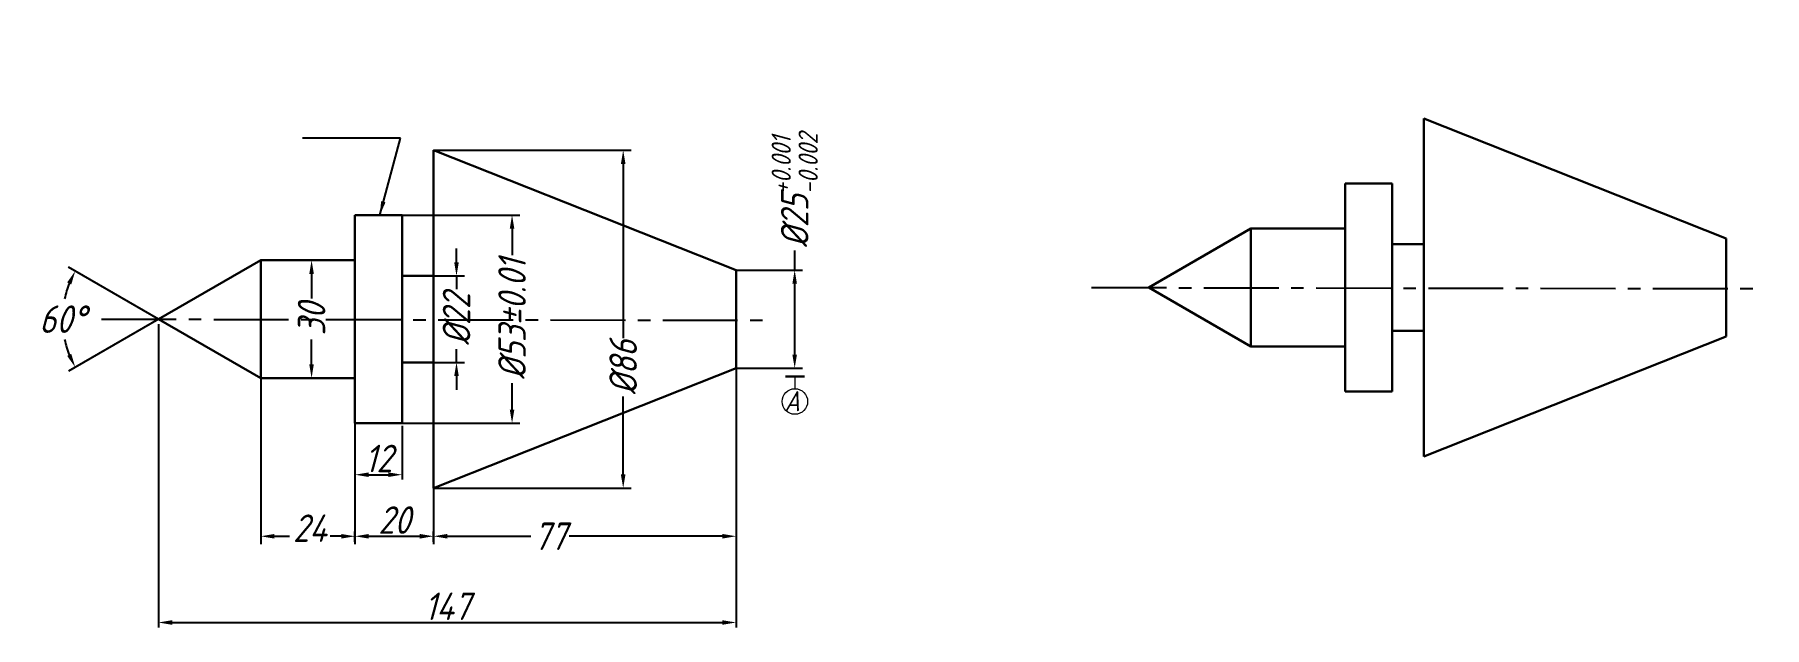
# Model space of a CAD drawing. Header units: millimetres. Extents: x -2 to 438, y 86 to 237.
import ezdxf
from ezdxf.enums import TextEntityAlignment as Align

# ---------------------------------------------------------------- set-up
doc = ezdxf.new("R2010")
doc.units = ezdxf.units.MM
doc.header["$MEASUREMENT"] = 0
doc.linetypes.add('CENTER2', pattern=[28.575, 19.05, -3.175, 3.175, -3.175])
doc.layers.get('0').update_dxf_attribs({"lineweight": 30})
doc.layers.add('dim', color=5, linetype='Continuous', lineweight=20)
doc.layers.add('图层1', color=7, linetype='Continuous', lineweight=30)
doc.layers.add('图层2', color=1, linetype='CENTER2')
doc.layers.add('图层3', color=5, linetype='Continuous')
doc.styles.get("Standard").update_dxf_attribs({"font": 'gbeitc.shx', "bigfont": 'gbcbig.shx'})
doc.dimstyles.new('ISO-25', dxfattribs={"dimtxt": 7, "dimasz": 3.5, "dimexe": 1.25, "dimexo": 0.625, "dimtad": 1, "dimdec": 0, "dimdsep": 46, "dimtxsty": 'Standard', "dimcen": 2.5, "dimadec": 0, "dimazin": 0, "dimtfac": 1, "dimtdec": 0, "dimtmove": 0, "dimatfit": 3, "dimfxl": 0, "dimarcsym": 0})
doc.dimstyles.new('ISO-7', dxfattribs={"dimtxt": 7, "dimasz": 3.5, "dimexe": 2, "dimexo": 0, "dimgap": 1.5, "dimtad": 0, "dimdec": 0, "dimdsep": 46, "dimtxsty": 'Standard', "dimcen": 2.5, "dimadec": 0, "dimazin": 0, "dimtfac": 1, "dimtdec": 0, "dimtmove": 0, "dimatfit": 3, "dimfxl": 0, "dimarcsym": 0})
doc.dimstyles.new('ISO-7$2', dxfattribs={"dimtxt": 7, "dimasz": 3.5, "dimexe": 2, "dimexo": 0, "dimgap": 1.5, "dimtad": 0, "dimtih": 1, "dimtoh": 1, "dimdec": 0, "dimdsep": 46, "dimtxsty": 'Standard', "dimcen": 2.5, "dimadec": 0, "dimazin": 0, "dimtfac": 1, "dimtdec": 0, "dimtmove": 0, "dimatfit": 3, "dimfxl": 0, "dimarcsym": 0})

# ---------------------------------------------------------------- blocks, each defined once
blk = doc.blocks.new('*D1')
at = {"layer": 'Defpoints', "color": 0}
for p in [(99.35, 175.61), (99.35, 153.61), (105.19, 153.61)]:
    blk.add_point(p, dxfattribs=at)
at = {"layer": '图层3', "color": 0, "lineweight": -2}
for p, q in [((105.19, 179.11), (105.19, 182.61)), ((99.35, 175.61), (107.19, 175.61)), ((105.19, 175.61), (105.19, 172.23)), ((105.19, 153.61), (105.19, 156.98)), ((99.35, 153.61), (107.19, 153.61)), ((105.19, 150.11), (105.19, 146.61))]:
    blk.add_line(p, q, dxfattribs=at)
at = {"layer": '图层3', "color": 0}
for points in [[(104.6, 179.11), (105.77, 179.11), (105.19, 175.61)], [(104.6, 150.11), (105.77, 150.11), (105.19, 153.61)]]:
    blk.add_solid(points, dxfattribs=at)
at = {"layer": '图层3', "color": 0, "insert": (105.19, 164.61), "char_height": 7, "attachment_point": 5, "rotation": 90}
blk.add_mtext('%%c22', dxfattribs=at)
blk = doc.blocks.new('*D2')
at = {"layer": 'Defpoints', "color": 0}
for p in [(55.35, 179.61), (55.35, 149.61), (68.3, 149.61)]:
    blk.add_point(p, dxfattribs=at)
at = {"layer": '图层3', "color": 0, "lineweight": -2}
for p, q in [((55.35, 179.61), (70.3, 179.61)), ((68.3, 176.11), (68.3, 169.83)), ((68.3, 153.11), (68.3, 159.39)), ((55.35, 149.61), (70.3, 149.61))]:
    blk.add_line(p, q, dxfattribs=at)
at = {"layer": '图层3', "color": 0}
for points in [[(67.72, 176.11), (68.88, 176.11), (68.3, 179.61)], [(67.72, 153.11), (68.88, 153.11), (68.3, 149.61)]]:
    blk.add_solid(points, dxfattribs=at)
at = {"layer": '图层3', "color": 0, "insert": (68.3, 164.61), "char_height": 7, "attachment_point": 5, "rotation": 90}
blk.add_mtext('30', dxfattribs=at)
blk = doc.blocks.new('*D3')
at = {"layer": 'Defpoints', "color": 0}
for p in [(55.35, 179.61), (5.24, 168.86), (29.37, 164.61), (29.37, 164.61), (55.35, 149.61)]:
    blk.add_point(p, dxfattribs=at)
at = {"layer": '图层3', "color": 0, "lineweight": -2}
for q in [(6.42, 177.86), (6.42, 151.36)]:
    blk.add_line((29.37, 164.61), q, dxfattribs=at)
for start, end in [(158.1939, 167.76), (192.24, 201.8061)]:
    blk.add_arc((29.37, 164.61), 24.49, start, end, dxfattribs=at)
at = {"layer": '图层3', "color": 0}
for points in [[(6.1, 173.96), (7.15, 173.45), (8.15, 176.86)], [(7.15, 155.76), (6.1, 155.25), (8.15, 152.36)]]:
    blk.add_solid(points, dxfattribs=at)
at = {"layer": '图层3', "color": 0, "insert": (4.87, 164.61), "char_height": 7, "attachment_point": 5}
blk.add_mtext('60°', dxfattribs=at)
blk = doc.blocks.new('*D5')
at = {"layer": 'Defpoints', "color": 0}
for p in [(55.35, 164.61), (79.35, 138.11), (79.35, 109.35)]:
    blk.add_point(p, dxfattribs=at)
at = {"layer": '图层3', "color": 0, "lineweight": -2}
for p, q in [((55.35, 164.61), (55.35, 107.35)), ((79.35, 138.11), (79.35, 107.35)), ((58.85, 109.35), (62.71, 109.35)), ((75.85, 109.35), (73, 109.35))]:
    blk.add_line(p, q, dxfattribs=at)
at = {"layer": '图层3', "color": 0}
for points in [[(58.85, 109.93), (58.85, 108.76), (55.35, 109.35)], [(75.85, 109.93), (75.85, 108.76), (79.35, 109.35)]]:
    blk.add_solid(points, dxfattribs=at)
at = {"layer": '图层3', "color": 0, "insert": (67.86, 111.4), "char_height": 7, "attachment_point": 5}
blk.add_mtext('24', dxfattribs=at)
blk = doc.blocks.new('*D6')
at = {"layer": 'Defpoints', "color": 0}
for p in [(176.35, 152.11), (99.35, 121.61), (176.35, 109.35)]:
    blk.add_point(p, dxfattribs=at)
at = {"layer": '图层3', "color": 0, "lineweight": -2}
for p, q in [((176.35, 152.11), (176.35, 107.35)), ((99.35, 121.61), (99.35, 107.35)), ((102.85, 109.35), (124.14, 109.35)), ((172.85, 109.35), (133.85, 109.35))]:
    blk.add_line(p, q, dxfattribs=at)
at = {"layer": '图层3', "color": 0}
for points in [[(102.85, 109.93), (102.85, 108.76), (99.35, 109.35)], [(172.85, 109.93), (172.85, 108.76), (176.35, 109.35)]]:
    blk.add_solid(points, dxfattribs=at)
at = {"layer": '图层3', "color": 0, "insert": (128.99, 109.35), "char_height": 7, "attachment_point": 5}
blk.add_mtext('77', dxfattribs=at)
blk = doc.blocks.new('*D9')
at = {"layer": 'Defpoints', "color": 0}
for p in [(91.35, 191.11), (91.35, 138.11), (119.33, 138.11)]:
    blk.add_point(p, dxfattribs=at)
at = {"layer": '图层3', "color": 0, "lineweight": -2}
for p, q in [((91.35, 191.11), (121.33, 191.11)), ((119.33, 187.61), (119.33, 180.91)), ((119.33, 141.61), (119.33, 148.31)), ((91.35, 138.11), (121.33, 138.11))]:
    blk.add_line(p, q, dxfattribs=at)
at = {"layer": '图层3', "color": 0}
for points in [[(118.74, 187.61), (119.91, 187.61), (119.33, 191.11)], [(118.74, 141.61), (119.91, 141.61), (119.33, 138.11)]]:
    blk.add_solid(points, dxfattribs=at)
at = {"layer": '图层3', "color": 0, "insert": (119.33, 164.61), "char_height": 7, "attachment_point": 5, "rotation": 90}
blk.add_mtext('%%c53%%p0.01', dxfattribs=at)
blk = doc.blocks.new('*D10')
at = {"layer": 'Defpoints', "color": 0}
for p in [(176.35, 177.11), (176.35, 152.11), (191.26, 152.11)]:
    blk.add_point(p, dxfattribs=at)
at = {"layer": '图层3', "color": 0, "lineweight": -2}
for p, q in [((191.26, 177.11), (191.26, 182.11)), ((176.35, 177.11), (193.26, 177.11)), ((191.26, 155.61), (191.26, 173.61)), ((176.35, 152.11), (193.26, 152.11))]:
    blk.add_line(p, q, dxfattribs=at)
at = {"layer": '图层3', "color": 0}
for points in [[(190.67, 173.61), (191.84, 173.61), (191.26, 177.11)], [(190.67, 155.61), (191.84, 155.61), (191.26, 152.11)]]:
    blk.add_solid(points, dxfattribs=at)
at = {"layer": '图层3', "color": 0, "insert": (191.26, 197.38), "char_height": 7, "attachment_point": 5, "rotation": 90}
blk.add_mtext('\\A1;%%c25{\\H0.7x;\\S+0.001^ -0.002;}', dxfattribs=at)
blk = doc.blocks.new('*D11')
at = {"layer": 'Defpoints', "color": 0}
for p in [(99.35, 207.61), (99.35, 121.58), (147.61, 121.58)]:
    blk.add_point(p, dxfattribs=at)
at = {"layer": '图层3', "color": 0, "lineweight": -2}
for p, q in [((99.35, 207.61), (149.61, 207.61)), ((147.61, 204.11), (147.61, 159.73)), ((147.61, 125.08), (147.61, 144.92)), ((99.35, 121.58), (149.61, 121.58))]:
    blk.add_line(p, q, dxfattribs=at)
at = {"layer": '图层3', "color": 0}
for points in [[(147.02, 204.11), (148.19, 204.11), (147.61, 207.61)], [(147.02, 125.08), (148.19, 125.08), (147.61, 121.58)]]:
    blk.add_solid(points, dxfattribs=at)
at = {"layer": '图层3', "color": 0, "insert": (147.61, 152.33), "char_height": 7, "attachment_point": 5, "rotation": 90}
blk.add_mtext('%%c86', dxfattribs=at)
blk = doc.blocks.new('*D17')
at = {"layer": 'Defpoints', "color": 0}
for p in [(29.32, 163.96), (176.35, 152.11), (176.35, 87.4)]:
    blk.add_point(p, dxfattribs=at)
at = {"layer": '图层3', "color": 0, "lineweight": -2}
for p, q in [((29.32, 163.33), (29.32, 86.15)), ((176.35, 151.48), (176.35, 86.15)), ((32.82, 87.4), (172.85, 87.4))]:
    blk.add_line(p, q, dxfattribs=at)
at = {"layer": '图层3', "color": 0}
for points in [[(32.82, 87.98), (32.82, 86.81), (29.32, 87.4)], [(172.85, 87.98), (172.85, 86.81), (176.35, 87.4)]]:
    blk.add_solid(points, dxfattribs=at)
at = {"layer": '图层3', "color": 0, "insert": (102.84, 91.52), "char_height": 7, "attachment_point": 5}
blk.add_mtext('147', dxfattribs=at)
blk = doc.blocks.new('*D18')
at = {"layer": 'Defpoints', "color": 0}
for p in [(79.35, 138.11), (91.35, 138.11), (91.35, 125.01)]:
    blk.add_point(p, dxfattribs=at)
at = {"layer": '图层3', "color": 0, "lineweight": -2}
for p, q in [((79.35, 137.48), (79.35, 123.76)), ((91.35, 137.48), (91.35, 123.76)), ((82.85, 125.01), (87.85, 125.01))]:
    blk.add_line(p, q, dxfattribs=at)
at = {"layer": '图层3', "color": 0}
for points in [[(82.85, 125.6), (82.85, 124.43), (79.35, 125.01)], [(87.85, 125.6), (87.85, 124.43), (91.35, 125.01)]]:
    blk.add_solid(points, dxfattribs=at)
at = {"layer": '图层3', "color": 0, "insert": (85.35, 129.14), "char_height": 7, "attachment_point": 5}
blk.add_mtext('12', dxfattribs=at)
blk = doc.blocks.new('*D20')
at = {"layer": 'Defpoints', "color": 0}
for p in [(79.35, 107.35), (99.35, 109.35), (99.35, 107.35)]:
    blk.add_point(p, dxfattribs=at)
at = {"layer": '图层3', "color": 0, "lineweight": -2}
for p, q in [((79.35, 107.97), (79.35, 110.6)), ((99.35, 107.97), (99.35, 110.6)), ((82.85, 109.35), (95.85, 109.35))]:
    blk.add_line(p, q, dxfattribs=at)
at = {"layer": '图层3', "color": 0}
for points in [[(82.85, 109.93), (82.85, 108.76), (79.35, 109.35)], [(95.85, 109.93), (95.85, 108.76), (99.35, 109.35)]]:
    blk.add_solid(points, dxfattribs=at)
at = {"layer": '图层3', "color": 0, "insert": (89.35, 113.47), "char_height": 7, "attachment_point": 5}
blk.add_mtext('20', dxfattribs=at)

msp = doc.modelspace()

# ---------------------------------------------------------------- linework, layer by layer
msp.add_line((188.89, 149.99), (193.73, 149.99))
at = {"layer": 'dim'}
msp.add_line((191.31, 149.99), (191.31, 146.9), dxfattribs=at)
msp.add_circle((191.31, 143.65), 3.25, dxfattribs=at)
at = {"layer": '图层1'}
for p, q in [((351.36, 215.66), (428.36, 185.16)), ((351.36, 172.66), (351.36, 215.66)), ((99.35, 164.61), (99.35, 207.61)), ((99.35, 207.61), (176.35, 177.11)), ((331.36, 199.16), (331.36, 172.66)), ((343.36, 199.16), (331.36, 199.16)), ((343.36, 172.66), (343.36, 199.16)), ((91.35, 191.11), (79.35, 191.11)), ((79.35, 191.11), (79.35, 164.61)), ((91.35, 164.61), (91.35, 191.11)), ((307.36, 187.66), (281.38, 172.66)), ((331.36, 187.66), (307.36, 187.66)), ((307.36, 187.66), (307.36, 172.66)), ((428.36, 172.66), (428.36, 185.16)), ((351.36, 183.66), (343.36, 183.66)), ((55.35, 179.61), (29.37, 164.61)), ((79.35, 179.61), (55.35, 179.61)), ((55.35, 179.61), (55.35, 164.61)), ((176.35, 164.61), (176.35, 177.11)), ((99.35, 175.61), (91.35, 175.61)), ((307.36, 157.66), (281.38, 172.66)), ((307.36, 157.66), (307.36, 172.66)), ((331.36, 146.16), (331.36, 172.66)), ((343.36, 172.66), (343.36, 146.16)), ((351.36, 172.66), (351.36, 129.66)), ((428.36, 172.66), (428.36, 160.16)), ((55.35, 149.61), (29.37, 164.61)), ((55.35, 149.61), (55.35, 164.61)), ((79.35, 138.11), (79.35, 164.61)), ((91.35, 164.61), (91.35, 138.11)), ((99.35, 164.61), (99.35, 121.61)), ((176.35, 164.61), (176.35, 152.11)), ((351.36, 161.66), (343.36, 161.66)), ((351.36, 129.66), (428.36, 160.16)), ((331.36, 157.66), (307.36, 157.66)), ((99.35, 153.61), (91.35, 153.61)), ((99.35, 121.61), (176.35, 152.11)), ((79.35, 149.61), (55.35, 149.61)), ((343.36, 146.16), (331.36, 146.16)), ((91.35, 138.11), (79.35, 138.11))]:
    msp.add_line(p, q, dxfattribs=at)
at = {"layer": '图层2'}
for p, q in [((266.82, 172.66), (438.06, 172.37)), ((14.82, 164.61), (183.73, 164.32))]:
    msp.add_line(p, q, dxfattribs=at)

# ---------------------------------------------------------------- texts
at = {"layer": 'dim', "color": 1}
msp.add_text('A', height=5.13, dxfattribs=at).set_placement((190.6, 143.73), align=Align.MIDDLE)

# ---------------------------------------------------------------- dimensions: what is measured, and where the dimension line sits
at = {"layer": '图层3'}
for base, p1, p2, text, picture, middle in [((191.26, 152.11), (176.35, 177.11), (176.35, 152.11), '\\A1;%%c25{\\H0.7x;\\S+0.001^ -0.002;}', '*D10', (191.26, 197.38)), ((147.61, 121.58), (99.35, 207.61), (99.35, 121.58), '%%c86', '*D11', (147.61, 152.33)), ((105.19, 153.61), (99.35, 175.61), (99.35, 153.61), '%%c22', '*D1', (105.19, 164.61))]:
    dim = msp.add_linear_dim(base=base, p1=p1, p2=p2, angle=90, text=text, dimstyle='ISO-7', dxfattribs=at)
    dim.commit()
    dim.dimension.update_dxf_attribs({"geometry": picture, "text_midpoint": middle, "dimtype": 160})
dim = msp.add_linear_dim(base=(119.33, 138.11), p1=(91.35, 191.11), p2=(91.35, 138.11), angle=90, text='%%c53%%p0.01', dimstyle='ISO-7', override={"dimgap": 1.5, "dimtol": 1, "dimlim": 0, "dimtp": 0.03, "dimtm": 0.02}, dxfattribs=at)
dim.commit()
dim.dimension.update_dxf_attribs({"geometry": '*D9', "text_midpoint": (119.33, 164.61)})
dim = msp.add_angular_dim_2l(base=(5.24, 168.86), line1=((55.35, 149.61), (29.37, 164.61)), line2=((55.35, 179.61), (29.37, 164.61)), dimstyle='ISO-7$2', override={"dimtih": 1, "dimtoh": 1}, dxfattribs=at)
dim.commit()
dim.dimension.update_dxf_attribs({"geometry": '*D3', "text_midpoint": (4.87, 164.61)})
dim = msp.add_linear_dim(base=(68.3, 149.61), p1=(55.35, 179.61), p2=(55.35, 149.61), angle=90, dimstyle='ISO-7', dxfattribs=at)
dim.commit()
dim.dimension.update_dxf_attribs({"geometry": '*D2', "text_midpoint": (68.3, 164.61)})
at = {"layer": '图层3', "color": 1}
dim = msp.add_linear_dim(base=(176.35, 87.4), p1=(29.32, 163.96), p2=(176.35, 152.11), dimstyle='ISO-25', dxfattribs=at)
dim.commit()
dim.dimension.update_dxf_attribs({"geometry": '*D17', "text_midpoint": (102.84, 91.52)})
at = {"layer": '图层3'}
dim = msp.add_linear_dim(base=(79.35, 109.35), p1=(55.35, 164.61), p2=(79.35, 138.11), dimstyle='ISO-7', override={"dimtmove": 1}, dxfattribs=at)
dim.commit()
dim.dimension.update_dxf_attribs({"geometry": '*D5', "text_midpoint": (67.86, 111.4), "dimtype": 160})
dim = msp.add_linear_dim(base=(176.35, 109.35), p1=(99.35, 121.61), p2=(176.35, 152.11), dimstyle='ISO-7', dxfattribs=at)
dim.commit()
dim.dimension.update_dxf_attribs({"geometry": '*D6', "text_midpoint": (128.99, 109.35), "dimtype": 160})
at = {"layer": '图层3', "color": 1}
dim = msp.add_linear_dim(base=(91.35, 125.01), p1=(79.35, 138.11), p2=(91.35, 138.11), dimstyle='ISO-25', dxfattribs=at)
dim.commit()
dim.dimension.update_dxf_attribs({"geometry": '*D18', "text_midpoint": (85.35, 125.01), "dimtype": 160})
at = {"layer": '图层3'}
dim = msp.add_linear_dim(base=(99.35, 109.35), p1=(79.35, 107.35), p2=(99.35, 107.35), dimstyle='ISO-25', dxfattribs=at)
dim.commit()
dim.dimension.update_dxf_attribs({"geometry": '*D20', "text_midpoint": (89.35, 113.47)})

# ---------------------------------------------------------------- leaders
msp.add_leader([(85.66, 191.11), (90.9, 210.65), (66.01, 210.65)], dimstyle='ISO-7', override={"dimgap": 1.5, "dimtad": 0}, dxfattribs=at)

doc.saveas('drawing.dxf')
